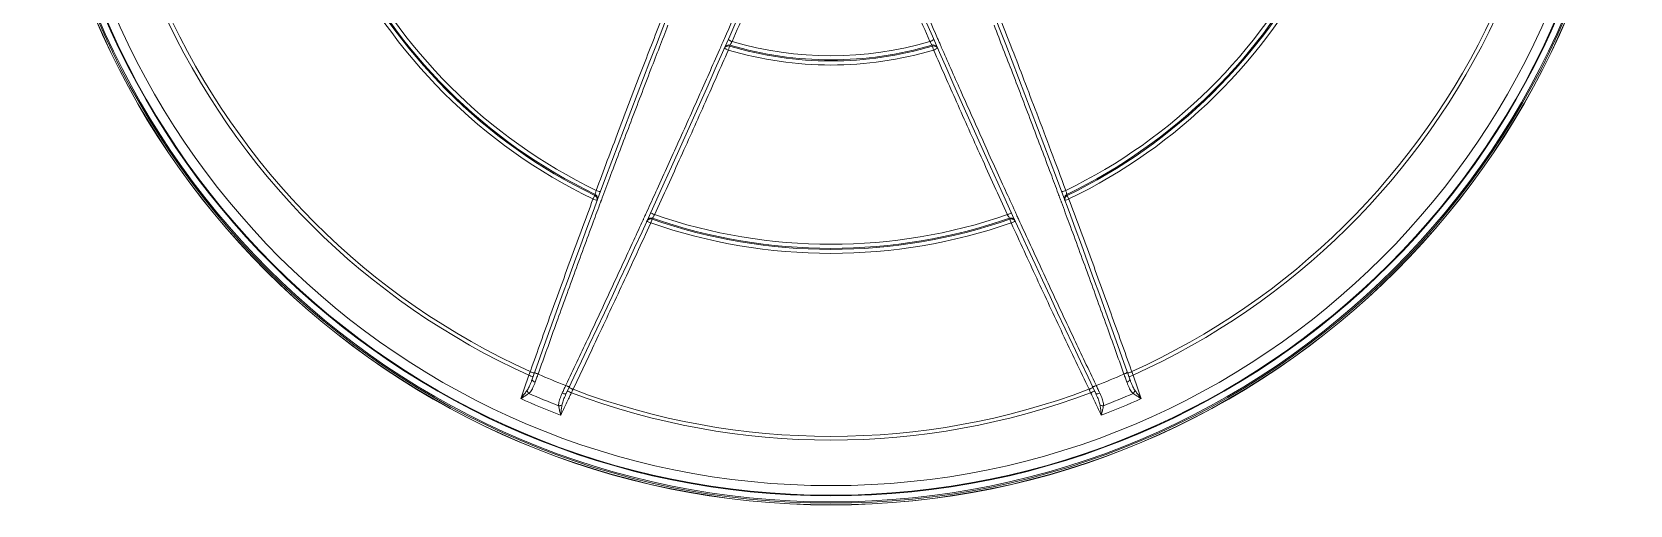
# Model space of a CAD drawing. Header units: metres. Extents: x 1628 to 1845, y 824 to 931.
# Drawn here: x 1706.615 to 1708.427, y 878.666 to 879.202 of the extents above; entities that cross this region are included whole.
import ezdxf

# ---------------------------------------------------------------- set-up
doc = ezdxf.new("R2010")
doc.units = ezdxf.units.M
doc.header["$LTSCALE"] = 0.15
doc.layers.add('hidrosanitário', color=26, linetype='Continuous', lineweight=0)

msp = doc.modelspace()

# ---------------------------------------------------------------- linework, layer by layer
at = {"layer": 'hidrosanitário', "color": 252}
for p, q in [((1707.4044, 879.1819), (1707.4057, 879.1863)), ((1707.4057, 879.1863), (1707.4062, 879.1875)), ((1707.6354, 879.1875), (1707.6359, 879.1863)), ((1707.6359, 879.1863), (1707.6372, 879.1819)), ((1707.2529, 879.0169), (1707.2509, 879.0129)), ((1707.2533, 879.0181), (1707.2529, 879.0169)), ((1707.7888, 879.0169), (1707.7883, 879.0181)), ((1707.7907, 879.0129), (1707.7888, 879.0169)), ((1707.3164, 878.9858), (1707.3179, 878.99)), ((1707.3179, 878.99), (1707.3184, 878.9911)), ((1707.7232, 878.9911), (1707.7237, 878.99)), ((1707.7237, 878.99), (1707.7252, 878.9858))]:
    msp.add_line(p, q, dxfattribs=at)
for radius in [0.9061, 0.9059, 0.9041, 0.9027, 0.8958, 0.8951, 0.8842]:
    msp.add_circle((1707.5208, 879.5719), radius, dxfattribs=at)
for centre, radius, start, end in [((1720.3057, 874.1584), 13.9232, 157.82276, 160.48965), ((1694.736, 874.1584), 13.9232, 19.51035, 22.17724), ((1694.6527, 884.7842), 13.9232, 334.51035, 337.17724), ((1720.389, 884.7842), 13.9232, 202.82276, 205.48965), ((1707.5208, 879.5719), 0.6207, 205.7747, 244.2253), ((1707.5208, 879.5719), 0.6162, 205.7747, 244.2253), ((1707.5208, 879.5719), 0.615, 205.7856, 244.2144), ((1707.5208, 879.5719), 0.6104, 205.866, 244.134), ((1707.5208, 879.5719), 0.6104, 295.866, 333.4928), ((1707.5208, 879.5719), 0.615, 295.7856, 333.5092), ((1707.5208, 879.5719), 0.6162, 295.7747, 333.4054), ((1707.5208, 879.5719), 0.6207, 295.7747, 333.4054), ((1707.5208, 879.5719), 0.8326, 204.291, 245.709), ((1707.5208, 879.5719), 0.8283, 204.3171, 245.6829), ((1707.5208, 879.5719), 0.8283, 294.3171, 334.9476), ((1707.5208, 879.5719), 0.8326, 294.291, 334.9745), ((1707.5208, 879.5719), 0.407, 253.3782, 286.6218), ((1707.5208, 879.5719), 0.4024, 253.3782, 286.6218), ((1707.5208, 879.5719), 0.4011, 253.4016, 286.5984), ((1707.5208, 879.5719), 0.3965, 253.5656, 286.4344), ((1707.5208, 879.5719), 0.6207, 250.7747, 289.2253), ((1707.5208, 879.5719), 0.6162, 250.7747, 289.2253), ((1707.5208, 879.5719), 0.615, 250.7856, 289.2144), ((1707.5208, 879.5719), 0.6104, 250.866, 289.134), ((1707.5208, 879.5719), 0.8273, 246.3242, 248.6758), ((1707.5208, 879.5719), 0.8273, 291.3242, 293.6758), ((1707.5208, 879.5719), 0.8607, 245.867, 249.133), ((1707.5208, 879.5719), 0.8515, 246.2738, 248.7262), ((1707.5208, 879.5719), 0.8326, 249.291, 290.709), ((1707.5208, 879.5719), 0.8283, 249.3171, 290.6829), ((1707.5208, 879.5719), 0.8607, 290.867, 294.133), ((1707.5208, 879.5719), 0.8515, 291.2737, 293.7263)]:
    msp.add_arc(centre, radius, start, end, dxfattribs=at)
for points, start_tangent, end_tangent in [([(1707.3999, 879.1949), (1707.4193, 879.2394), (1707.439, 879.2849)], (0.401491, 0.915863), (0.395014, 0.918675)), ([(1707.4086, 879.1915), (1707.4245, 879.2278), (1707.4391, 879.2615), (1707.4465, 879.2787)], (0.40145, 0.915881), (0.395118, 0.91863)), ([(1707.5952, 879.2786), (1707.6026, 879.2614), (1707.6172, 879.2278), (1707.633, 879.1915)], (0.395126, -0.918627), (0.40145, -0.915881)), ([(1707.6026, 879.2849), (1707.6219, 879.2402), (1707.6417, 879.1949)], (0.395014, -0.918675), (0.401491, -0.915863)), ([(1707.3274, 879.2138), (1707.3042, 879.1539), (1707.2799, 879.0902), (1707.2545, 879.0226)], (-0.363047, -0.931771), (-0.349266, -0.937024)), ([(1707.3359, 879.21), (1707.3166, 879.1601), (1707.2937, 879.1001), (1707.2723, 879.0436), (1707.2631, 879.019)], (-0.363011, -0.931785), (-0.349291, -0.937014)), ([(1707.7785, 879.019), (1707.77, 879.0419), (1707.7492, 879.0968), (1707.7267, 879.1559), (1707.7057, 879.21)], (-0.349291, 0.937014), (-0.363011, 0.931785)), ([(1707.7871, 879.0226), (1707.7702, 879.0677), (1707.7541, 879.1102), (1707.7396, 879.1482), (1707.7264, 879.1826), (1707.7142, 879.2138)], (-0.349266, 0.937024), (-0.363047, 0.931771)), ([(1707.3121, 878.9987), (1707.3222, 879.0209), (1707.3464, 879.0744), (1707.3722, 879.1321), (1707.3957, 879.1853)], (0.415583, 0.909555), (0.402184, 0.915559)), ([(1707.3207, 878.9951), (1707.3506, 879.0609), (1707.3784, 879.1231), (1707.4042, 879.1815)], (0.415608, 0.909544), (0.402174, 0.915563)), ([(1707.3957, 879.1853), (1707.3962, 879.1865)], (0.402184, 0.915559), (0.402096, 0.915598)), ([(1707.3962, 879.1865), (1707.3971, 879.1885)], (0.402096, 0.915598), (0.401954, 0.91566)), ([(1707.3971, 879.1885), (1707.3999, 879.1949)], (0.401954, 0.91566), (0.401491, 0.915863)), ([(1707.4002, 879.1844), (1707.3997, 879.1835)], (-0.579448, -0.815009), (-0.402256, -0.915527)), ([(1707.3998, 879.1836), (1707.3997, 879.1835)], (-0.526538, -0.850152), (-0.402256, -0.915527)), ([(1707.4044, 879.1819), (1707.4021, 879.1828), (1707.3998, 879.1836)], (-0.888895, 0.45811), (-0.526538, -0.850152)), ([(1707.4033, 879.1864), (1707.4012, 879.1854), (1707.4002, 879.1844)], (-0.98247, -0.186423), (-0.579448, -0.815009)), ([(1707.4039, 879.1876), (1707.4017, 879.1866), (1707.4003, 879.1847)], (-0.982238, -0.187639), (-0.402166, -0.915567)), ([(1707.4057, 879.1863), (1707.4033, 879.1864)], (-0.959079, 0.283139), (-0.98247, -0.186423)), ([(1707.4062, 879.1875), (1707.4039, 879.1876)], (-0.958059, 0.28657), (-0.982238, -0.187639)), ([(1707.4074, 879.192), (1707.4064, 879.1925), (1707.404, 879.1932)], (-0.938307, 0.345804), (-0.401563, -0.915831)), ([(1707.4042, 879.1815), (1707.4044, 879.1819)], (0.402174, 0.915563), (0.402149, 0.915574)), ([(1707.4062, 879.1875), (1707.4066, 879.188)], (0.506842, 0.862039), (0.507271, 0.861786)), ([(1707.4066, 879.188), (1707.4069, 879.1886), (1707.4078, 879.1902), (1707.4084, 879.1912)], (0.507271, 0.861786), (0.509962, 0.860197)), ([(1707.4086, 879.1915), (1707.4074, 879.192)], (-0.91614, 0.400858), (-0.938307, 0.345804)), ([(1707.4084, 879.1912), (1707.4086, 879.1915)], (0.509962, 0.860197), (0.510286, 0.860005)), ([(1707.633, 879.1915), (1707.6342, 879.192)], (0.91614, 0.400858), (0.938307, 0.345804)), ([(1707.633, 879.1915), (1707.6335, 879.1907)], (0.510259, -0.860021), (0.509495, -0.860474)), ([(1707.6335, 879.1907), (1707.6336, 879.1905), (1707.6345, 879.189), (1707.6354, 879.1875)], (0.509495, -0.860474), (0.506913, -0.861997)), ([(1707.6342, 879.192), (1707.6353, 879.1925), (1707.6377, 879.1932)], (0.938307, 0.345804), (0.401555, -0.915835)), ([(1707.6354, 879.1875), (1707.6378, 879.1876)], (0.958059, 0.28657), (0.982238, -0.187638)), ([(1707.6359, 879.1863), (1707.6383, 879.1864)], (0.959079, 0.283139), (0.98247, -0.186423)), ([(1707.6372, 879.1819), (1707.6395, 879.1828), (1707.6419, 879.1836)], (0.888896, 0.45811), (0.526538, -0.850152)), ([(1707.6372, 879.1819), (1707.6374, 879.1815)], (0.402149, -0.915574), (0.402174, -0.915563)), ([(1707.6374, 879.1815), (1707.6632, 879.1231), (1707.691, 879.0609), (1707.7209, 878.9951)], (0.402174, -0.915563), (0.415608, -0.909544)), ([(1707.6378, 879.1876), (1707.6399, 879.1866), (1707.6414, 879.1847)], (0.982238, -0.187638), (0.402168, -0.915566)), ([(1707.6383, 879.1864), (1707.6405, 879.1854), (1707.6414, 879.1844)], (0.98247, -0.186423), (0.579448, -0.815009)), ([(1707.6414, 879.1844), (1707.6419, 879.1835)], (0.579448, -0.815009), (0.402256, -0.915527)), ([(1707.6417, 879.1949), (1707.6436, 879.1907)], (0.401491, -0.915863), (0.401795, -0.91573)), ([(1707.6419, 879.1836), (1707.6419, 879.1835)], (0.526538, -0.850152), (0.402256, -0.915527)), ([(1707.6436, 879.1907), (1707.6454, 879.1865)], (0.401795, -0.91573), (0.402096, -0.915598)), ([(1707.6454, 879.1865), (1707.6459, 879.1853)], (0.402096, -0.915598), (0.402184, -0.915559)), ([(1707.6459, 879.1853), (1707.6676, 879.1363), (1707.6937, 879.0777), (1707.7186, 879.0227), (1707.7296, 878.9987)], (0.402184, -0.915559), (0.415583, -0.909555)), ([(1707.2529, 879.0169), (1707.2547, 879.0154), (1707.2556, 879.0131), (1707.2556, 879.0119)], (0.899051, -0.437845), (-0.108768, -0.994067)), ([(1707.2545, 879.0226), (1707.2542, 879.0214), (1707.2537, 879.0198), (1707.2533, 879.0181)], (-0.260727, -0.965413), (-0.262022, -0.965062)), ([(1707.2533, 879.0181), (1707.2552, 879.0165), (1707.2561, 879.0143), (1707.2558, 879.0119)], (0.90074, -0.434359), (-0.348592, -0.937274)), ([(1707.2545, 879.0226), (1707.2568, 879.0217), (1707.259, 879.0205)], (0.936842, -0.349752), (-0.349218, -0.937041)), ([(1707.2631, 879.019), (1707.2618, 879.0154)], (-0.349291, -0.937014), (-0.349034, -0.93711)), ([(1707.7804, 879.0139), (1707.7785, 879.019)], (-0.348925, 0.937151), (-0.349291, 0.937014)), ([(1707.7871, 879.0226), (1707.7848, 879.0217), (1707.7826, 879.0205)], (-0.936842, -0.349752), (0.349209, -0.937045)), ([(1707.7883, 879.0181), (1707.7865, 879.0165), (1707.7856, 879.0143), (1707.7858, 879.0119)], (-0.90074, -0.43436), (0.348594, -0.937274)), ([(1707.7888, 879.0169), (1707.7869, 879.0154), (1707.786, 879.0131), (1707.786, 879.0119)], (-0.899051, -0.437845), (0.108768, -0.994067)), ([(1707.7883, 879.0181), (1707.788, 879.0193), (1707.7875, 879.0211), (1707.7871, 879.0226)], (-0.262011, 0.965065), (-0.260656, 0.965432)), ([(1707.2509, 879.0129), (1707.227, 878.9481), (1707.2032, 878.8827), (1707.1803, 878.8186)], (-0.348575, -0.937281), (-0.334601, -0.94236)), ([(1707.2595, 879.0092), (1707.2512, 878.9868), (1707.2294, 878.9276), (1707.2083, 878.8693), (1707.1891, 878.8154)], (-0.348591, -0.937275), (-0.33469, -0.942328)), ([(1707.2509, 879.0129), (1707.2532, 879.012), (1707.2554, 879.0108)], (0.955959, -0.293499), (-0.159962, -0.987123)), ([(1707.2556, 879.0119), (1707.2554, 879.0107)], (-0.108768, -0.994067), (-0.348508, -0.937306)), ([(1707.2554, 879.0108), (1707.2554, 879.0107)], (-0.159962, -0.987123), (-0.348508, -0.937306)), ([(1707.2599, 879.0104), (1707.2595, 879.0092)], (-0.348675, -0.937244), (-0.348591, -0.937275)), ([(1707.2618, 879.0154), (1707.2599, 879.0104)], (-0.349034, -0.93711), (-0.348675, -0.937244)), ([(1707.3098, 878.9937), (1707.3121, 878.9987)], (0.415939, 0.909393), (0.415583, 0.909555)), ([(1707.3195, 878.9956), (1707.3185, 878.9961), (1707.3161, 878.9968)], (-0.932815, 0.360356), (-0.415663, -0.909519)), ([(1707.7221, 878.9956), (1707.7232, 878.9961), (1707.7256, 878.9968)], (0.932815, 0.360356), (0.415654, -0.909523)), ([(1707.7296, 878.9987), (1707.7311, 878.9952)], (0.415583, -0.909555), (0.415832, -0.909441)), ([(1707.7817, 879.0104), (1707.7804, 879.0139)], (-0.348675, 0.937244), (-0.348925, 0.937151)), ([(1707.7821, 879.0092), (1707.7817, 879.0104)], (-0.348591, 0.937275), (-0.348675, 0.937244)), ([(1707.8526, 878.8154), (1707.8335, 878.8688), (1707.8125, 878.9267), (1707.791, 878.9854), (1707.7821, 879.0092)], (-0.33469, 0.942328), (-0.348591, 0.937275)), ([(1707.786, 879.0119), (1707.7863, 879.0107)], (0.108768, -0.994067), (0.348508, -0.937306)), ([(1707.7907, 879.0129), (1707.7884, 879.012), (1707.7862, 879.0108)], (-0.955959, -0.293499), (0.159962, -0.987123)), ([(1707.7862, 879.0108), (1707.7863, 879.0107)], (0.159962, -0.987123), (0.348508, -0.937306)), ([(1707.8614, 878.8186), (1707.8384, 878.8827), (1707.8146, 878.9481), (1707.7907, 879.0129)], (-0.334601, 0.94236), (-0.348575, 0.937281)), ([(1707.2205, 878.8024), (1707.2448, 878.8536), (1707.2709, 878.9094), (1707.2971, 878.9661), (1707.3077, 878.9892)], (0.429665, 0.902988), (0.416263, 0.909244)), ([(1707.2283, 878.797), (1707.2554, 878.8544), (1707.2848, 878.9171), (1707.3162, 878.9853)], (0.429853, 0.902899), (0.416309, 0.909223)), ([(1707.3077, 878.9892), (1707.3083, 878.9903)], (0.416263, 0.909244), (0.416181, 0.909282)), ([(1707.3083, 878.9903), (1707.3098, 878.9937)], (0.416181, 0.909282), (0.415939, 0.909393)), ([(1707.3122, 878.9882), (1707.3117, 878.9874)], (-0.577154, -0.816635), (-0.416343, -0.909208)), ([(1707.3118, 878.9875), (1707.3117, 878.9874)], (-0.584891, -0.811112), (-0.416343, -0.909208)), ([(1707.3164, 878.9858), (1707.3142, 878.9867), (1707.3118, 878.9875)], (-0.8835, 0.46843), (-0.584891, -0.811112)), ([(1707.3124, 878.9884), (1707.3122, 878.9882)], (-0.626001, -0.779822), (-0.577154, -0.816635)), ([(1707.3148, 878.991), (1707.3138, 878.9904), (1707.3123, 878.9885)], (-0.920696, -0.390281), (-0.41626, -0.909246)), ([(1707.3155, 878.9902), (1707.3133, 878.9893), (1707.3124, 878.9884)], (-0.988456, -0.151505), (-0.626001, -0.779822)), ([(1707.3184, 878.9911), (1707.316, 878.9913), (1707.3148, 878.991)], (-0.944058, 0.32978), (-0.920696, -0.390281)), ([(1707.3179, 878.99), (1707.3155, 878.9902)], (-0.945328, 0.326122), (-0.988456, -0.151505)), ([(1707.3162, 878.9853), (1707.3164, 878.9858)], (0.416309, 0.909223), (0.416278, 0.909237)), ([(1707.3184, 878.9911), (1707.3187, 878.9916)], (0.497134, 0.867674), (0.497189, 0.867643)), ([(1707.3187, 878.9916), (1707.319, 878.9922), (1707.32, 878.9938), (1707.3205, 878.9948)], (0.497189, 0.867643), (0.498179, 0.867074)), ([(1707.3207, 878.9951), (1707.3195, 878.9956)], (-0.90976, 0.415135), (-0.932815, 0.360356)), ([(1707.3205, 878.9948), (1707.3207, 878.9951)], (0.498179, 0.867074), (0.498352, 0.866975)), ([(1707.7209, 878.9951), (1707.7221, 878.9956)], (0.90976, 0.415135), (0.932815, 0.360356)), ([(1707.7209, 878.9951), (1707.7214, 878.9943)], (0.498288, -0.867012), (0.498011, -0.867171)), ([(1707.7214, 878.9943), (1707.7215, 878.9941), (1707.7223, 878.9926), (1707.7232, 878.9912)], (0.498011, -0.867171), (0.49713, -0.867676)), ([(1707.7232, 878.9911), (1707.7256, 878.9913), (1707.7268, 878.991)], (0.944058, 0.329781), (0.920696, -0.39028)), ([(1707.7237, 878.99), (1707.7261, 878.9902)], (0.945328, 0.326122), (0.988456, -0.151505)), ([(1707.7252, 878.9858), (1707.7275, 878.9867), (1707.7298, 878.9875)], (0.883501, 0.46843), (0.584891, -0.811112)), ([(1707.7252, 878.9858), (1707.7254, 878.9853)], (0.416278, -0.909237), (0.416309, -0.909223)), ([(1707.7254, 878.9853), (1707.7541, 878.923), (1707.7835, 878.86), (1707.8134, 878.797)], (0.416309, -0.909223), (0.429853, -0.902899)), ([(1707.7261, 878.9902), (1707.7284, 878.9893), (1707.7292, 878.9884)], (0.988456, -0.151505), (0.626001, -0.779822)), ([(1707.7268, 878.991), (1707.7279, 878.9904), (1707.7294, 878.9885)], (0.920696, -0.39028), (0.416261, -0.909245)), ([(1707.7292, 878.9884), (1707.7294, 878.9882)], (0.626001, -0.779822), (0.577154, -0.816635)), ([(1707.7294, 878.9882), (1707.7299, 878.9874)], (0.577154, -0.816635), (0.416343, -0.909208)), ([(1707.7298, 878.9875), (1707.7299, 878.9874)], (0.584891, -0.811112), (0.416343, -0.909208)), ([(1707.7311, 878.9952), (1707.7334, 878.9903)], (0.415832, -0.909441), (0.416181, -0.909282)), ([(1707.7334, 878.9903), (1707.7339, 878.9892)], (0.416181, -0.909282), (0.416263, -0.909244)), ([(1707.7339, 878.9892), (1707.7439, 878.9675), (1707.7703, 878.9103), (1707.7966, 878.854), (1707.8211, 878.8024)], (0.416263, -0.909244), (0.429665, -0.902988)), ([(1707.1797, 878.8171), (1707.179, 878.815), (1707.1783, 878.813)], (-0.330583, -0.943777), (-0.330302, -0.943875)), ([(1707.1803, 878.8186), (1707.1797, 878.8171)], (-0.334601, -0.94236), (-0.334494, -0.942398)), ([(1707.1797, 878.8171), (1707.1821, 878.8162), (1707.1843, 878.8151)], (0.942159, -0.335167), (-0.047328, -0.998879)), ([(1707.1849, 878.8165), (1707.1849, 878.8169)], (-0.203063, 0.979166), (0.334546, 0.942379)), ([(1707.1852, 878.816), (1707.1849, 878.8165)], (-0.685686, 0.727897), (-0.203063, 0.979166)), ([(1707.8564, 878.816), (1707.8567, 878.8165)], (0.685682, 0.727901), (0.203043, 0.97917)), ([(1707.8567, 878.8165), (1707.8567, 878.8169)], (0.203043, 0.97917), (-0.334587, 0.942365)), ([(1707.8619, 878.8171), (1707.8596, 878.8162), (1707.8574, 878.8151)], (-0.942159, -0.335167), (0.047328, -0.998879)), ([(1707.8619, 878.8171), (1707.8614, 878.8186)], (-0.334494, 0.942398), (-0.334601, 0.94236)), ([(1707.8633, 878.813), (1707.8626, 878.815), (1707.8619, 878.8171)], (-0.330302, 0.943875), (-0.330583, 0.943777)), ([(1707.1689, 878.7864), (1707.1721, 878.7953), (1707.1752, 878.8042), (1707.1783, 878.813)], (0.332293, 0.943176), (0.334206, 0.9425)), ([(1707.1819, 878.8084), (1707.1807, 878.8052), (1707.1796, 878.8023), (1707.1784, 878.7997), (1707.1772, 878.7975), (1707.176, 878.7955)], (-0.333963, -0.942586), (-0.58211, -0.81311)), ([(1707.1854, 878.8052), (1707.1841, 878.8019), (1707.1828, 878.799), (1707.1814, 878.7964), (1707.1799, 878.7942), (1707.1782, 878.7923)], (-0.337581, -0.941296), (-0.744265, -0.667885)), ([(1707.1783, 878.813), (1707.1806, 878.8121), (1707.1827, 878.8107)], (0.941985, -0.335654), (-0.334141, -0.942523)), ([(1707.1819, 878.8079), (1707.1819, 878.8084)], (-0.176742, 0.984257), (0.333979, 0.94258)), ([(1707.1821, 878.8073), (1707.1819, 878.8079)], (-0.567275, 0.823529), (-0.176742, 0.984257)), ([(1707.1854, 878.8052), (1707.1834, 878.8062), (1707.1821, 878.8073)], (-0.938305, 0.345808), (-0.567275, 0.823529)), ([(1707.1843, 878.8151), (1707.1842, 878.815)], (-0.047328, -0.998879), (-0.334449, -0.942414)), ([(1707.1871, 878.8148), (1707.1866, 878.8151), (1707.1852, 878.816)], (-0.895494, 0.445073), (-0.685686, 0.727897)), ([(1707.1862, 878.8074), (1707.1854, 878.8052)], (-0.337793, -0.94122), (-0.337633, -0.941278)), ([(1707.187, 878.8096), (1707.1862, 878.8074)], (-0.337956, -0.941162), (-0.337793, -0.94122)), ([(1707.1878, 878.8119), (1707.187, 878.8096)], (-0.338121, -0.941103), (-0.337956, -0.941162)), ([(1707.1886, 878.8142), (1707.1871, 878.8148)], (-0.940197, 0.340632), (-0.895494, 0.445073)), ([(1707.1884, 878.8135), (1707.1878, 878.8119)], (-0.338238, -0.941061), (-0.338121, -0.941103)), ([(1707.1886, 878.8142), (1707.1884, 878.8135)], (-0.338288, -0.941043), (-0.338238, -0.941061)), ([(1707.1891, 878.8154), (1707.1886, 878.8142)], (-0.33469, -0.942328), (-0.3346, -0.94236)), ([(1707.2179, 878.7968), (1707.2189, 878.799)], (0.426531, 0.904473), (0.426372, 0.904548)), ([(1707.2189, 878.799), (1707.2197, 878.8005)], (0.426372, 0.904548), (0.426259, 0.904601)), ([(1707.2197, 878.8005), (1707.22, 878.8012)], (0.426259, 0.904601), (0.426212, 0.904623)), ([(1707.22, 878.8012), (1707.2205, 878.8024)], (0.429752, 0.902947), (0.429665, 0.902988)), ([(1707.22, 878.8012), (1707.2215, 878.8006)], (0.905683, -0.423956), (0.947926, -0.31849)), ([(1707.2215, 878.8006), (1707.222, 878.8004), (1707.2229, 878.8002)], (0.947926, -0.31849), (0.976072, -0.217446)), ([(1707.2229, 878.8002), (1707.2243, 878.8002)], (0.976072, -0.217446), (0.835951, 0.548804)), ([(1707.2237, 878.7988), (1707.2236, 878.7987)], (-0.672849, -0.73978), (-0.429897, -0.902878)), ([(1707.2271, 878.7975), (1707.226, 878.798), (1707.2237, 878.7988)], (-0.927883, 0.372871), (-0.672849, -0.73978)), ([(1707.2243, 878.8002), (1707.2245, 878.8005)], (0.835951, 0.548804), (0.429764, 0.902941)), ([(1707.8145, 878.7975), (1707.8156, 878.798), (1707.8179, 878.7988)], (0.927883, 0.372871), (0.672848, -0.739781)), ([(1707.8174, 878.8002), (1707.8171, 878.8005)], (-0.835962, 0.548787), (-0.429803, 0.902923)), ([(1707.8187, 878.8002), (1707.8174, 878.8002)], (-0.976071, -0.217452), (-0.835962, 0.548787)), ([(1707.8179, 878.7988), (1707.818, 878.7987)], (0.672848, -0.739781), (0.429896, -0.902878)), ([(1707.8202, 878.8006), (1707.8196, 878.8004), (1707.8187, 878.8002)], (-0.947924, -0.318496), (-0.976071, -0.217452)), ([(1707.8217, 878.8012), (1707.8202, 878.8006)], (-0.905683, -0.423956), (-0.947924, -0.318496)), ([(1707.8211, 878.8024), (1707.8217, 878.8012)], (0.429665, -0.902988), (0.429752, -0.902947)), ([(1707.8217, 878.8012), (1707.8227, 878.799)], (0.426212, -0.904623), (0.426372, -0.904548)), ([(1707.8227, 878.799), (1707.8237, 878.7968)], (0.426372, -0.904548), (0.426531, -0.904473)), ([(1707.853, 878.8142), (1707.8526, 878.8154)], (-0.3346, 0.94236), (-0.33469, 0.942328)), ([(1707.853, 878.8142), (1707.8545, 878.8148)], (0.940197, 0.340632), (0.895494, 0.445074)), ([(1707.8533, 878.8135), (1707.853, 878.8142)], (-0.338239, 0.94106), (-0.338288, 0.941043)), ([(1707.8538, 878.8119), (1707.8533, 878.8135)], (-0.338121, 0.941103), (-0.338239, 0.94106)), ([(1707.8547, 878.8096), (1707.8538, 878.8119)], (-0.337956, 0.941162), (-0.338121, 0.941103)), ([(1707.8545, 878.8148), (1707.855, 878.8151), (1707.8564, 878.816)], (0.895494, 0.445074), (0.685682, 0.727901)), ([(1707.8563, 878.8052), (1707.8547, 878.8096)], (-0.337633, 0.941278), (-0.337956, 0.941162)), ([(1707.8563, 878.8052), (1707.8582, 878.8062), (1707.8595, 878.8073)], (0.938307, 0.345803), (0.567281, 0.823524)), ([(1707.8634, 878.7923), (1707.8617, 878.7942), (1707.8602, 878.7964), (1707.8588, 878.799), (1707.8575, 878.8019), (1707.8563, 878.8052)], (-0.744627, 0.667481), (-0.337689, 0.941258)), ([(1707.8574, 878.8151), (1707.8574, 878.815)], (0.047328, -0.998879), (0.334449, -0.942414)), ([(1707.8633, 878.813), (1707.861, 878.8121), (1707.8589, 878.8107)], (-0.941985, -0.335654), (0.334141, -0.942523)), ([(1707.8595, 878.8073), (1707.8598, 878.8079)], (0.567281, 0.823524), (0.176743, 0.984257)), ([(1707.8598, 878.8079), (1707.8597, 878.8084)], (0.176743, 0.984257), (-0.333985, 0.942578)), ([(1707.8656, 878.7955), (1707.8644, 878.7975), (1707.8632, 878.7997), (1707.862, 878.8023), (1707.8609, 878.8052), (1707.8597, 878.8084)], (-0.582149, 0.813082), (-0.333993, 0.942576)), ([(1707.8633, 878.813), (1707.8664, 878.8042), (1707.8696, 878.7953), (1707.8727, 878.7864)], (0.334206, -0.9425), (0.332293, -0.943176)), ([(1707.176, 878.7955), (1707.1749, 878.794), (1707.1737, 878.7924), (1707.1722, 878.7906), (1707.1707, 878.7886), (1707.1689, 878.7864)], (-0.581687, -0.813413), (-0.623319, -0.781968)), ([(1707.1782, 878.7923), (1707.1768, 878.7914), (1707.1752, 878.7903), (1707.1733, 878.7891), (1707.1712, 878.7878), (1707.1689, 878.7864)], (-0.810129, -0.586252), (-0.848264, -0.529574)), ([(1707.1782, 878.7923), (1707.1773, 878.7933), (1707.1765, 878.7944), (1707.176, 878.7955)], (-0.759036, 0.651048), (-0.306002, 0.952031)), ([(1707.2119, 878.7784), (1707.212, 878.7809), (1707.2125, 878.7835), (1707.2133, 878.7863), (1707.2145, 878.7893), (1707.2159, 878.7926)], (-0.05455, 0.998511), (0.426788, 0.904352)), ([(1707.2251, 878.7903), (1707.2224, 878.7846), (1707.2183, 878.7761), (1707.2142, 878.7676)], (-0.430331, -0.902671), (-0.43196, -0.901893)), ([(1707.2157, 878.7791), (1707.2162, 878.7813), (1707.217, 878.7838), (1707.218, 878.7864), (1707.2192, 878.7893), (1707.2206, 878.7924)], (0.163294, 0.986577), (0.430333, 0.90267)), ([(1707.2159, 878.7926), (1707.2169, 878.7947)], (0.426842, 0.904326), (0.426687, 0.904399)), ([(1707.2159, 878.7926), (1707.218, 878.7919), (1707.2203, 878.792)], (0.908003, -0.418964), (0.820951, 0.570999)), ([(1707.2169, 878.7947), (1707.2179, 878.7968)], (0.426687, 0.904399), (0.426531, 0.904473)), ([(1707.2203, 878.792), (1707.2206, 878.7924)], (0.820951, 0.570999), (0.430341, 0.902667)), ([(1707.2264, 878.7931), (1707.2241, 878.794), (1707.2217, 878.7946)], (-0.903428, 0.428741), (-0.430191, -0.902738)), ([(1707.2261, 878.7925), (1707.2251, 878.7903)], (-0.430173, -0.902746), (-0.430331, -0.902671)), ([(1707.2264, 878.7931), (1707.2261, 878.7925)], (-0.430129, -0.902768), (-0.430173, -0.902746)), ([(1707.2264, 878.7931), (1707.2273, 878.795), (1707.2283, 878.797)], (0.433862, 0.90098), (0.433594, 0.901109)), ([(1707.2283, 878.797), (1707.2271, 878.7975)], (-0.903206, 0.429208), (-0.927883, 0.372871)), ([(1707.8134, 878.797), (1707.8145, 878.7975)], (0.903206, 0.429208), (0.927883, 0.372871)), ([(1707.8134, 878.797), (1707.8143, 878.795), (1707.8152, 878.7931)], (0.433594, -0.901109), (0.433862, -0.90098)), ([(1707.8152, 878.7931), (1707.8175, 878.794), (1707.82, 878.7946)], (0.903428, 0.428741), (0.430191, -0.902738)), ([(1707.8155, 878.7925), (1707.8152, 878.7931)], (-0.430173, 0.902746), (-0.430129, 0.902768)), ([(1707.8166, 878.7903), (1707.8155, 878.7925)], (-0.430331, 0.902671), (-0.430173, 0.902746)), ([(1707.8274, 878.7676), (1707.8233, 878.7761), (1707.8193, 878.7846), (1707.8166, 878.7903)], (-0.43196, 0.901893), (-0.430331, 0.902671)), ([(1707.8213, 878.792), (1707.821, 878.7924)], (-0.82095, 0.570999), (-0.430346, 0.902664)), ([(1707.821, 878.7924), (1707.8224, 878.7893), (1707.8237, 878.7864), (1707.8247, 878.7838), (1707.8254, 878.7813), (1707.8259, 878.7791)], (0.430361, -0.902657), (0.163342, -0.98657)), ([(1707.8257, 878.7926), (1707.8236, 878.7919), (1707.8213, 878.792)], (-0.908005, -0.418959), (-0.82095, 0.570999)), ([(1707.8237, 878.7968), (1707.8247, 878.7947)], (0.426531, -0.904473), (0.426687, -0.904399)), ([(1707.8247, 878.7947), (1707.8249, 878.7942)], (0.426687, -0.904399), (0.426719, -0.904384)), ([(1707.8249, 878.7942), (1707.8257, 878.7926)], (0.426719, -0.904384), (0.426842, -0.904326)), ([(1707.8257, 878.7926), (1707.8272, 878.7893), (1707.8283, 878.7863), (1707.8292, 878.7835), (1707.8297, 878.7809), (1707.8297, 878.7784)], (0.426891, -0.904303), (-0.054009, -0.99854)), ([(1707.8634, 878.7923), (1707.8644, 878.7933), (1707.8651, 878.7944), (1707.8656, 878.7955)], (0.758958, 0.65114), (0.305965, 0.952043)), ([(1707.8727, 878.7864), (1707.8704, 878.7878), (1707.8683, 878.7891), (1707.8664, 878.7903), (1707.8648, 878.7914), (1707.8634, 878.7923)], (-0.848264, 0.529574), (-0.810116, 0.58627)), ([(1707.8727, 878.7864), (1707.871, 878.7886), (1707.8694, 878.7906), (1707.868, 878.7924), (1707.8667, 878.794), (1707.8656, 878.7955)], (-0.623319, 0.781968), (-0.581687, 0.813413)), ([(1707.2119, 878.7784), (1707.2132, 878.7784), (1707.2145, 878.7787), (1707.2157, 878.7791)], (0.99709, -0.076238), (0.889546, 0.456846)), ([(1707.2142, 878.7676), (1707.2136, 878.7703), (1707.2131, 878.7727), (1707.2126, 878.7748), (1707.2122, 878.7767), (1707.2119, 878.7784)], (-0.225348, 0.974278), (-0.158312, 0.987389)), ([(1707.2142, 878.7676), (1707.2145, 878.7704), (1707.2148, 878.7729), (1707.2151, 878.7752), (1707.2154, 878.7773), (1707.2157, 878.7791)], (0.112182, 0.993688), (0.163855, 0.986485)), ([(1707.8297, 878.7784), (1707.8284, 878.7784), (1707.8271, 878.7787), (1707.8259, 878.7791)], (-0.99708, -0.076359), (-0.889563, 0.456812)), ([(1707.8259, 878.7791), (1707.8262, 878.7773), (1707.8265, 878.7752), (1707.8268, 878.7729), (1707.8271, 878.7704), (1707.8274, 878.7676)], (0.163855, -0.986485), (0.112182, -0.993688)), ([(1707.8297, 878.7784), (1707.8295, 878.7767), (1707.8291, 878.7748), (1707.8286, 878.7727), (1707.828, 878.7703), (1707.8274, 878.7676)], (-0.158304, -0.98739), (-0.225348, -0.974278))]:
    msp.add_spline(points, degree=3, dxfattribs=dict(at, start_tangent=start_tangent, end_tangent=end_tangent))

doc.saveas('drawing.dxf')
